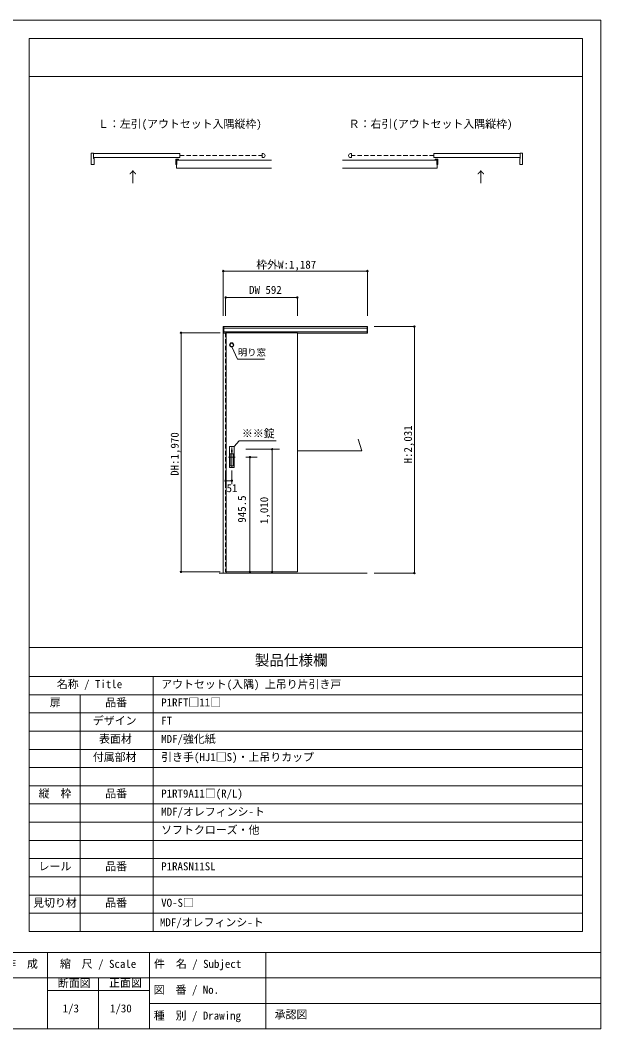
# Model space of a CAD drawing. Units: millimetres on the paper, enlarged 10 times, with parts at other scales. Extents: x -1985 to 2015, y -1370 to 1400.
# Drawn here: x 420 to 2015, y -1370 to 1400 of the extents above; entities that cross this region are included whole.
import ezdxf
from ezdxf.enums import TextEntityAlignment as Align

# ---------------------------------------------------------------- set-up
doc = ezdxf.new("R2010")
doc.units = ezdxf.units.MM
doc.header["$LTSCALE"] = 10
doc.header["$PDMODE"] = 32
doc.header["$PDSIZE"] = 4
doc.linetypes.add('DASHED1', pattern=[1.8, 1.2, -0.6])
doc.layers.add('1-1_0', color=7, linetype='Continuous', lineweight=20)
doc.layers.add('3-0', color=7, linetype='Continuous', lineweight=20)
doc.styles.add('ＭＳ ゴシック', font='')
doc.styles.get('ＭＳ ゴシック').set_extended_font_data('MS Gothic')

msp = doc.modelspace()

# ---------------------------------------------------------------- linework, layer by layer
at = {"layer": '1-1_0'}
for p, q in [((1965, 1350), (445, 1350)), ((445, -322.5), (445, 1350)), ((1965, -1102.5), (1965, 1350)), ((445, 1245), (1965, 1245)), ((445, 1245), (1965, 1245)), ((445, 1245), (1965, 1245)), ((445, 1245), (1965, 1245)), ((445, 1245), (1965, 1245)), ((445, 1245), (1965, 1245)), ((445, -322.5), (445, 1245)), ((445, -322.5), (445, 1245)), ((445, -322.5), (445, 1245)), ((445, -322.5), (445, 1245)), ((445, -322.5), (445, 1245)), ((1965, -322.5), (1965, 1245)), ((1965, -322.5), (1965, 1245)), ((1965, -322.5), (1965, 1245)), ((1965, -322.5), (1965, 1245)), ((1965, -322.5), (1965, 1245)), ((445, -322.5), (1965, -322.5)), ((445, -322.5), (1965, -322.5)), ((445, -322.5), (1965, -322.5)), ((445, -322.5), (1965, -322.5)), ((445, -322.5), (1965, -322.5)), ((445, -322.5), (1965, -322.5)), ((445, -1102.5), (445, -322.5)), ((445, -402.5), (1965, -402.5)), ((785, -1102.5), (785, -402.5)), ((445, -452.5), (1965, -452.5)), ((585, -1102.5), (585, -452.5)), ((445, -502.5), (1965, -502.5)), ((445, -552.5), (1965, -552.5)), ((445, -602.5), (1965, -602.5)), ((445, -652.5), (1965, -652.5)), ((445, -702.5), (1965, -702.5)), ((445, -752.5), (1965, -752.5)), ((445, -802.5), (1965, -802.5)), ((445, -852.5), (1965, -852.5)), ((445, -902.5), (1965, -902.5)), ((445, -952.5), (1965, -952.5)), ((445, -1002.5), (1965, -1002.5)), ((445, -1052.5), (1965, -1052.5)), ((445, -1102.5), (1965, -1102.5)), ((2015, -1160), (-1985, -1160)), ((495, -1160), (495, -1370)), ((775, -1160), (775, -1370)), ((1095, -1160), (1095, -1370)), ((2015, -1230), (-1175, -1230)), ((635, -1230), (635, -1370)), ((775, -1265), (495, -1265)), ((2015, -1300), (775, -1300))]:
    msp.add_line(p, q, dxfattribs=at)
msp.add_lwpolyline([(-1985, -1370), (2015, -1370), (2015, 1400), (-1985, 1400)], dxfattribs=at)
at = {"layer": '3-0'}
for p, q in [((614.84, 1034.98), (621.17, 1034.98)), ((621.17, 1019.98), (621.17, 1034.98)), ((621.17, 1033.48), (858.51, 1033.48)), ((858.51, 1022.48), (858.51, 1033.48)), ((1084.84, 1022.48), (1084.84, 1033.48)), ((1087.34, 1033.48), (1084.84, 1033.48)), ((1327.66, 1033.48), (1330.16, 1033.48)), ((1330.16, 1022.48), (1330.16, 1033.48)), ((1793.83, 1033.48), (1556.49, 1033.48)), ((1556.49, 1022.48), (1556.49, 1033.48)), ((1800.16, 1034.98), (1793.83, 1034.98)), ((1793.83, 1019.98), (1793.83, 1034.98)), ((621.17, 1022.48), (858.51, 1022.48)), ((847.51, 1003.65), (850.51, 1003.65)), ((849.51, 993.98), (849.51, 1015.65)), ((849.51, 1015.65), (1109.93, 1015.65)), ((850.51, 1003.65), (850.51, 1015.65)), ((855.17, 1015.65), (855.17, 1018.65)), ((1087.34, 1022.48), (1084.84, 1022.48)), ((1565.49, 1015.65), (1305.07, 1015.65)), ((1327.66, 1022.48), (1330.16, 1022.48)), ((1793.83, 1022.48), (1556.49, 1022.48)), ((1559.83, 1015.65), (1559.83, 1018.65)), ((1564.49, 1003.65), (1564.49, 1015.65)), ((1567.49, 1003.65), (1564.49, 1003.65)), ((1565.49, 993.98), (1565.49, 1015.65)), ((849.51, 993.98), (1109.93, 993.98)), ((1565.49, 993.98), (1305.07, 993.98)), ((978.06, 558.62), (978.06, -118.38)), ((978.06, 558.62), (1373.73, 558.62)), ((979.06, 558.62), (979.06, 540.29)), ((979.06, 554.29), (1372.73, 554.29)), ((1372.73, 558.62), (1372.73, 540.29)), ((1373.73, 558.62), (1373.73, 540.29)), ((979.06, 544.29), (1372.73, 544.29)), ((984.4, 541.62), (1181.73, 541.62)), ((986.06, 544.29), (986.06, -118.38)), ((1181.73, 540.29), (1373.73, 540.29)), ((1001.4, 226.05), (1001.4, 173.78)), ((1001.4, 226.05), (1001.4, 173.78)), ((1001.4, 226.05), (1001.4, 173.78)), ((1358.33, 217.29), (1348.03, 248.99)), ((992.15, 199.95), (1010.43, 199.95)), ((1181.73, 217.29), (1358.33, 217.29)), ((1372.73, -118.38), (966.53, -118.38))]:
    msp.add_line(p, q, dxfattribs=at)
at = {"layer": '3-0', "linetype": 'DASHED1'}
for p, q in [((858.51, 1027.98), (1084.84, 1027.98)), ((1556.49, 1027.98), (1330.16, 1027.98)), ((984.4, 541.62), (984.4, -115.05))]:
    msp.add_line(p, q, dxfattribs=at)
at = {"layer": '3-0', "color": 4, "lineweight": 9}
for p, q in [((978.06, 588.39), (978.06, 711.13)), ((978.06, 711.13), (1373.73, 711.13)), ((1373.73, 588.39), (1373.73, 711.13)), ((984.4, 638.39), (984.4, 588.39)), ((1181.73, 638.39), (984.4, 638.39)), ((1181.73, 588.39), (1181.73, 638.39)), ((1392.78, 558.62), (1502.88, 558.62)), ((1502.88, 558.62), (1502.88, -118.38)), ((861.92, 541.62), (969.53, 541.62)), ((861.92, -115.05), (861.92, 541.62)), ((1016.59, 469.19), (1001.25, 502.46)), ((1090.94, 469.19), (1016.59, 469.19)), ((1021.92, 244.39), (1008.06, 228.79)), ((1021.92, 244.39), (1123.2, 244.39)), ((1132.16, 221.62), (1039.83, 221.62)), ((1071.13, 199.95), (1039.83, 199.95)), ((1051.13, -115.05), (1051.13, 199.95)), ((1112.16, -115.05), (1112.16, 221.25)), ((984.4, 126.17), (984.4, 163.63)), ((1001.4, 126.17), (1001.4, 163.63)), ((1001.4, 135.32), (984.4, 135.32)), ((861.92, -115.05), (969.53, -115.05)), ((1079.23, -115.05), (1019.06, -115.05)), ((1071.13, -115.05), (1039.83, -115.05)), ((1132.16, -115.05), (1067.7, -115.05)), ((1392.78, -118.38), (1502.88, -118.38))]:
    msp.add_line(p, q, dxfattribs=at)
at = {"layer": '3-0', "color": 3}
for p, q in [((1005.73, 208.79), (997.06, 208.79)), ((997.06, 208.79), (997.06, 176.12)), ((1000.56, 220.45), (1000.56, 213.79)), ((1002.23, 220.45), (1000.56, 220.45)), ((1002.23, 213.79), (1000.56, 213.79)), ((1002.06, 220.29), (1000.73, 220.29)), ((1000.73, 220.29), (1000.73, 217.12)), ((1002.06, 217.12), (1000.73, 217.12)), ((1001.06, 219.62), (1001.06, 217.79)), ((1001.73, 217.79), (1001.06, 217.79)), ((1002.06, 217.12), (1002.06, 220.29)), ((1002.23, 213.79), (1002.23, 220.45)), ((1005.73, 176.12), (1005.73, 208.79)), ((1005.73, 176.12), (997.06, 176.12))]:
    msp.add_line(p, q, dxfattribs=at)
at = {"layer": '3-0'}
for points in [[(614.84, 1034.98), (614.84, 1003.65), (622.84, 1003.65), (622.84, 1019.98), (621.17, 1019.98)], [(1800.16, 1034.98), (1800.16, 1003.65), (1792.16, 1003.65), (1792.16, 1019.98), (1793.83, 1019.98)], [(847.51, 1003.65), (847.51, 1018.65), (855.17, 1018.65)], [(1567.49, 1003.65), (1567.49, 1018.65), (1559.83, 1018.65)], [(978.06, 558.62), (978.06, 540.29), (984.4, 540.29)], [(1181.73, 541.62), (1181.73, -115.05), (984.4, -115.05)]]:
    msp.add_lwpolyline(points, dxfattribs=at)
at = {"layer": '3-0', "color": 3}
msp.add_lwpolyline([(994.73, 171.12), (1008.06, 171.12), (1008.06, 228.79), (994.73, 228.79)], close=True, dxfattribs=at)
msp.add_lwpolyline([(1001.73, 217.79), (1001.73, 219.62), (1001.06, 219.62)], dxfattribs=at)
for radius in [5.83, 4.5]:
    msp.add_circle((1001.06, 508.29), radius, dxfattribs=at)
at = {"layer": '3-0'}
for centre, start, end in [((1087.34, 1027.98), 0, 90), ((1087.34, 1027.98), 270, 0), ((1327.66, 1027.98), 90, 180), ((1327.66, 1027.98), 180, 270)]:
    msp.add_arc(centre, 5.5, start, end, dxfattribs=at)
at = {"layer": '3-0', "color": 4}
for p in [(978.06, 711.13), (1373.73, 711.13), (984.4, 638.39), (1181.73, 638.39), (1502.88, 558.62), (861.92, 541.62), (1112.16, 221.62), (1051.13, 199.95), (984.4, 135.32), (1001.4, 135.32), (861.92, -115.05), (1051.13, -115.05), (1112.16, -115.05), (1502.88, -118.38)]:
    msp.add_point(p, dxfattribs=at)
at = {"layer": '3-0'}
msp.add_point((984.4, 135.32), dxfattribs=at)

# ---------------------------------------------------------------- texts
at = {"layer": '1-1_0', "style": 'ＭＳ ゴシック'}
for s, height, p in [('製品仕様欄', 29.33, (1064.4, -381.07)), ('名称 / Title', 21.99, (520.64, -441.06)), ('アウトセット(入隅) 上吊り片引き戸', 21.99, (807.33, -441.36)), ('扉', 21.99, (501.33, -491.36)), ('品番', 21.99, (653.67, -491.36)), ('P1RFT□11□', 21.99, (807.33, -491.36)), ('デザイン', 21.99, (619.67, -541.36)), ('FT', 21.99, (807.33, -541.36)), ('表面材', 21.99, (636.67, -591.36)), ('MDF/強化紙', 21.99, (807.33, -591.36)), ('付属部材', 21.99, (619.67, -641.36)), ('引き手(HJ1□S)・上吊りカップ', 21.99, (807.33, -641.36)), ('縦\u3000枠', 21.99, (470.86, -741.36)), ('品番', 21.99, (653.67, -741.36)), ('P1RT9A11□(R/L)', 21.99, (807.33, -741.36)), ('MDF/オレフィンシ-ト', 21.99, (807.33, -791.36)), ('ソフトクローズ・他', 21.99, (807.33, -841.36)), ('レール', 21.99, (470.86, -941.36)), ('品番', 21.99, (653.67, -941.36)), ('P1RASN11SL', 21.99, (807.33, -941.36)), ('見切り材', 21.99, (455.67, -1041.36)), ('品番', 21.99, (653.67, -1041.36)), ('VO-S□', 21.99, (807.33, -1041.36)), ('MDF/オレフィンシ-ト', 21.99, (803.99, -1095.07)), ('作\u3000成', 21.99, (378.67, -1209.21)), ('縮\u3000尺 / Scale', 21.99, (529.18, -1209.21)), ('件\u3000名 / Subject', 21.99, (787.61, -1209.24)), ('断面図', 21.99, (523.41, -1262.15)), ('正面図', 21.99, (664.21, -1261.44)), ('図\u3000番 / No.', 21.99, (786.77, -1280.35)), ('1/3', 21.99, (536.67, -1331.45)), ('1/30', 21.99, (666.67, -1331.45)), ('種\u3000別 / Drawing', 21.99, (786.94, -1351.29)), ('承認図', 21.99, (1119.03, -1348.1))]:
    msp.add_text(s, height=height, dxfattribs=at).set_placement(p, align=Align.BOTTOM_LEFT)
at = {"layer": '3-0', "style": 'ＭＳ ゴシック'}
for s, height, p in [('Ｌ：左引(アウトセット入隅縦枠)', 21.99, (633.75, 1097.5)), ('Ｒ：右引(アウトセット入隅縦枠)', 21.99, (1322.5, 1097.5)), ('↑', 29.33, (709.58, 946.31)), ('↑', 29.33, (1665.42, 946.31)), ('枠外W:1,187', 21.99, (1068.44, 711.13)), ('DW 592', 21.99, (1048.79, 641.79)), ('明り窓', 18.33, (1017.92, 472.88)), ('※※錠', 21.99, (1029.11, 247.48)), ('51', 21.99, (986.93, 97.24))]:
    msp.add_text(s, height=height, dxfattribs=at).set_placement(p, align=Align.BOTTOM_LEFT)
for s, p in [('H:2,031', (1502.88, 182.62)), ('DH:1,970', (861.92, 148.7)), ('945.5', (1046.65, 20.01)), ('1,010', (1107.71, 16.2))]:
    msp.add_text(s, height=21.99, rotation=90, dxfattribs=at).set_placement(p, align=Align.BOTTOM_LEFT)

doc.saveas('drawing.dxf')
